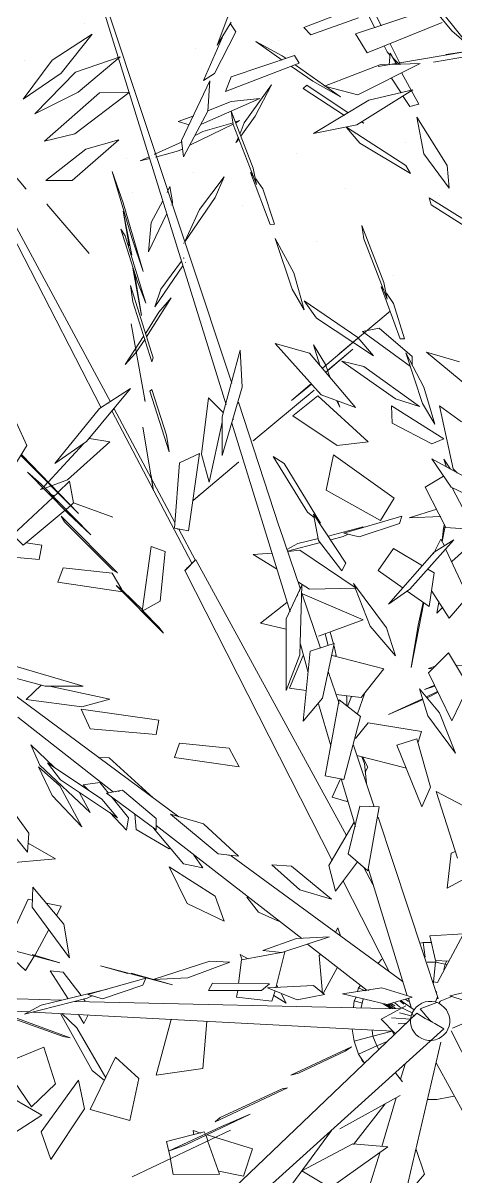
# Model space of a CAD drawing. Header units: metres. Extents: x 42 to 199, y -121 to 268.
# Drawn here: x 131.635 to 131.914, y -59.126 to -58.381 of the extents above; entities that cross this region are included whole.
import ezdxf

# ---------------------------------------------------------------- set-up
doc = ezdxf.new("R2010")
doc.units = ezdxf.units.M
doc.header["$LTSCALE"] = 0.3
doc.layers.get('0').update_dxf_attribs({"color": 8})
doc.layers.add('A-LANDSCAPE', color=8, linetype='Continuous', lineweight=5)
doc.layers.add('DA HOUSE ARCH LAYOUT', color=8, linetype='Continuous', lineweight=9)

# ---------------------------------------------------------------- blocks, each defined once
blk = doc.blocks.new('02PTRX29')
at = {"color": 8, "linetype": 'Continuous', "transparency": 33554572}
for p, q in [((0.11063, 0.34448), (0.05826, 0.18698)), ((0.05996, 0.18065), (0.11082, 0.34435)), ((0.00569, 0.30488), (-0.00626, 0.29033)), ((0.06262, 0.28616), (0.05541, 0.30539)), ((-0.0112, 0.28616), (0.00114, 0.30159)), ((0.02106, 0.30058), (0.01632, 0.29122)), ((0.01898, 0.2983), (0.03719, 0.29134)), ((0.00209, 0.29603), (0.02201, 0.28945)), ((0.01442, 0.29185), (0.01708, 0.29716)), ((0.0186, 0.28388), (-0.00342, 0.29274)), ((0.03511, 0.28919), (0.02106, 0.29413)), ((0.03719, 0.29134), (0.03511, 0.28919)), ((0.05712, 0.29008), (0.05864, 0.29236)), ((0.05845, 0.29286), (0.06262, 0.28616)), ((0.09393, 0.18154), (0.15371, 0.29223)), ((-0.00626, 0.29033), (-0.0112, 0.28616)), ((0.0186, 0.28388), (0.02201, 0.28945)), ((0.06338, 0.27781), (0.05712, 0.29008)), ((0.0611, 0.28831), (0.06661, 0.27578)), ((0.11101, 0.28173), (0.09924, 0.28932)), ((0.09924, 0.28932), (0.10835, 0.27794)), ((0.00873, 0.28047), (0.01177, 0.28654)), ((0.01271, 0.28413), (0.01347, 0.28578)), ((0.04346, 0.283), (0.05124, 0.28717)), ((0.05124, 0.28717), (0.04346, 0.28173)), ((-0.0112, 0.28287), (-0.00095, 0.2811)), ((-0.01006, 0.28413), (0.01537, 0.27983)), ((-0.00455, 0.28337), (-0.00987, 0.28413)), ((0.01082, 0.28224), (0.00911, 0.28047)), ((0.01177, 0.28375), (0.00987, 0.28047)), ((0.01271, 0.28413), (0.01177, 0.28312)), ((0.01177, 0.28375), (0.01214, 0.28034)), ((0.03985, 0.28312), (0.03852, 0.28084)), ((0.03852, 0.28084), (0.06015, 0.2725)), ((0.03985, 0.28312), (0.05845, 0.2768)), ((0.04346, 0.283), (0.04232, 0.28224)), ((0.09108, 0.28274), (0.10342, 0.27237)), ((0.10418, 0.27819), (0.09108, 0.28274)), ((0.09108, 0.28262), (0.09127, 0.28249)), ((0.11955, 0.27034), (0.11101, 0.28173)), ((0.0148, 0.28034), (0.00304, 0.28072)), ((0.02125, 0.27161), (0.00304, 0.28072)), ((0.00835, 0.27794), (0.00342, 0.26883)), ((0.0148, 0.28034), (0.03112, 0.27414)), ((0.03966, 0.28034), (0.02638, 0.27098)), ((0.0408, 0.27983), (0.03454, 0.27553)), ((0.06661, 0.27578), (0.06338, 0.27781)), ((0.11613, 0.26604), (0.10418, 0.27819)), ((0.10835, 0.27794), (0.11955, 0.27034)), ((0.00854, 0.27212), (0.01139, 0.27642)), ((0.03112, 0.27414), (0.02125, 0.27161)), ((0.0241, 0.2663), (0.03624, 0.27439)), ((0.02638, 0.27098), (0.03454, 0.27553)), ((0.03624, 0.27439), (0.03738, 0.27338)), ((0.04668, 0.27452), (0.05142, 0.26528)), ((0.05465, 0.26339), (0.04668, 0.27452)), ((0.05845, 0.2768), (0.06015, 0.2725)), ((0.06471, 0.27566), (0.07306, 0.2582)), ((0.06528, 0.2668), (0.06471, 0.27566)), ((0.00512, 0.273), (0.02163, 0.26275)), ((0.01803, 0.26997), (0.00512, 0.273)), ((0.00607, 0.26819), (0.00797, 0.2711)), ((0.03738, 0.27338), (0.02524, 0.26554)), ((0.08843, 0.27237), (0.09716, 0.27212)), ((0.10437, 0.2601), (0.08843, 0.27224)), ((0.09716, 0.27212), (0.11329, 0.25795)), ((0.10342, 0.27237), (0.11613, 0.26604)), ((0.00342, 0.26883), (0.00607, 0.26819)), ((0.03435, 0.26022), (0.01803, 0.26997)), ((0.0501, 0.27047), (0.05845, 0.26959)), ((0.0501, 0.27047), (0.06718, 0.26301)), ((0.05845, 0.26959), (0.06509, 0.26693)), ((-0.00493, 0.25086), (0.00398, 0.26503)), ((0.0019, 0.25428), (0.00398, 0.26503)), ((0.05142, 0.26528), (0.0556, 0.25947)), ((0.05845, 0.2668), (0.05199, 0.2501)), ((0.05712, 0.26339), (0.05598, 0.26402)), ((0.05712, 0.26364), (0.05598, 0.26402)), ((0.05788, 0.26288), (0.05845, 0.2668)), ((0.07249, 0.25339), (0.06528, 0.2668)), ((0.06945, 0.26541), (0.07401, 0.26377)), ((0.02467, 0.26212), (0.00721, 0.25086)), ((0.01955, 0.26326), (0.02011, 0.26364)), ((0.0203, 0.26351), (0.01955, 0.26326)), ((0.02068, 0.25744), (0.02467, 0.262)), ((0.02163, 0.26275), (0.03435, 0.26022)), ((0.05105, 0.2453), (0.05788, 0.26288)), ((0.05579, 0.26022), (0.05465, 0.26339)), ((0.0668, 0.26086), (0.05788, 0.26339)), ((0.05788, 0.26301), (0.07059, 0.25681)), ((0.06888, 0.25972), (0.0668, 0.26086)), ((0.07401, 0.26377), (0.07078, 0.26275)), ((0.13359, 0.26162), (0.1186, 0.2439)), ((0.00588, 0.24846), (0.02068, 0.25744)), ((0.05617, 0.25871), (0.05712, 0.25757)), ((0.05636, 0.25909), (0.05712, 0.25757)), ((0.07306, 0.2582), (0.07249, 0.25339)), ((0.07287, 0.25782), (0.08065, 0.25428)), ((0.09146, 0.25833), (0.10513, 0.24643)), ((0.10114, 0.25567), (0.09146, 0.25833)), ((0.13777, 0.25947), (0.09659, 0.17977)), ((0.10437, 0.2601), (0.11329, 0.25795)), ((-0.0055, 0.24416), (0.0019, 0.25428)), ((0.07458, 0.25491), (0.07268, 0.25567)), ((0.08027, 0.25339), (0.07458, 0.25491)), ((0.08065, 0.25428), (0.08084, 0.25415)), ((0.08084, 0.25415), (0.08103, 0.25415)), ((0.11291, 0.24643), (0.10114, 0.25567)), ((-0.00493, 0.25086), (-0.0055, 0.24416)), ((0.00721, 0.25086), (0.00588, 0.24846)), ((0.08065, 0.25327), (0.08027, 0.25339)), ((0.08065, 0.25327), (0.08065, 0.25327)), ((0.08179, 0.25301), (0.08179, 0.25301)), ((0.08198, 0.25365), (0.08198, 0.25365)), ((0.0852, 0.25225), (0.08236, 0.25289)), ((0.08255, 0.25339), (0.0852, 0.25225)), ((0.05275, 0.24884), (0.04706, 0.23353)), ((0.05105, 0.2453), (0.05199, 0.2501)), ((0.05199, 0.24783), (0.05275, 0.24884)), ((0.06053, 0.24757), (0.06319, 0.2415)), ((0.06774, 0.23796), (0.06053, 0.24757)), ((0.09336, 0.24909), (0.08767, 0.22961)), ((0.09336, 0.24909), (0.09014, 0.23986)), ((0.04573, 0.23366), (0.04915, 0.24403)), ((0.05124, 0.24694), (0.04915, 0.24403)), ((0.07571, 0.24024), (0.07647, 0.24466)), ((0.07647, 0.24466), (0.07704, 0.2434)), ((0.10513, 0.24643), (0.11291, 0.24643)), ((0.1186, 0.2439), (0.11898, 0.24428)), ((0.00038, 0.24137), (-0.01082, 0.23442)), ((-0.00019, 0.23935), (0.00038, 0.24137)), ((0.06319, 0.2415), (0.07211, 0.22847)), ((0.07571, 0.23973), (0.07571, 0.24024)), ((0.07704, 0.2434), (0.07723, 0.24302)), ((0.07723, 0.24302), (0.07723, 0.24289)), ((0.07799, 0.2415), (0.07799, 0.2415)), ((0.07856, 0.24049), (0.08198, 0.23416)), ((-0.01537, 0.22974), (-0.00019, 0.23935)), ((0.07211, 0.2286), (0.06774, 0.23796)), ((0.07609, 0.23922), (0.07609, 0.23935)), ((0.07685, 0.23771), (0.07685, 0.23771)), ((0.09014, 0.23986), (0.08425, 0.21974)), ((0.09014, 0.23745), (0.08767, 0.22455)), ((0.08843, 0.22733), (0.09014, 0.23745)), ((0.11253, 0.23948), (0.10019, 0.22506)), ((0.11234, 0.23948), (0.11253, 0.23948)), ((0.04706, 0.23353), (0.04573, 0.23366)), ((0.08274, 0.22556), (0.07742, 0.23657)), ((0.08198, 0.23416), (0.08274, 0.22556)), ((0.01366, 0.21658), (0.02011, 0.23328)), ((0.01955, 0.22936), (0.02011, 0.23328)), ((0.08349, 0.21051), (0.08957, 0.23024)), ((0.08596, 0.21671), (0.0909, 0.23214)), ((0.08957, 0.23024), (0.0909, 0.23214)), ((0.01955, 0.22936), (0.01271, 0.21165)), ((0.04554, 0.22948), (0.04004, 0.21936)), ((0.04061, 0.21456), (0.04554, 0.22948)), ((0.07211, 0.22847), (0.07211, 0.2286)), ((0.0723, 0.22809), (0.07249, 0.22809)), ((0.08767, 0.22961), (0.08425, 0.21974)), ((0.10019, 0.22506), (0.10304, 0.22847)), ((0.07249, 0.22379), (0.0723, 0.22366)), ((0.0723, 0.22366), (0.07249, 0.22366)), ((0.07249, 0.22366), (0.07249, 0.22379)), ((0.07192, 0.2224), (0.07192, 0.22227)), ((0.07268, 0.22139), (0.08084, 0.20937)), ((0.07306, 0.22278), (0.07913, 0.21456)), ((0.08729, 0.22075), (0.08482, 0.20684)), ((0.01271, 0.21165), (0.01366, 0.21658)), ((0.04004, 0.21936), (0.037, 0.20848)), ((0.08349, 0.21051), (0.08596, 0.21671)), ((0.08482, 0.20684), (0.08691, 0.21987)), ((0.00892, 0.20001), (0.01442, 0.21531)), ((0.01082, 0.21038), (0.0129, 0.21342)), ((0.01442, 0.21531), (0.01366, 0.21443)), ((0.04061, 0.21456), (0.037, 0.20848)), ((0.08084, 0.20937), (0.07913, 0.21456)), ((0.08805, 0.21569), (0.08141, 0.19444)), ((0.08805, 0.21569), (0.08729, 0.21089)), ((0.00759, 0.20001), (0.01082, 0.21038)), ((0.037, 0.21114), (0.02125, 0.20039)), ((0.0334, 0.20608), (0.037, 0.21114)), ((0.0797, 0.20785), (0.07609, 0.21203)), ((0.0833, 0.20064), (0.07609, 0.21203)), ((0.08179, 0.1933), (0.08729, 0.21089)), ((0.02676, 0.19558), (0.01177, 0.2081)), ((0.08349, 0.20165), (0.0797, 0.20785)), ((0.00531, 0.19482), (0.01499, 0.20317)), ((0.01499, 0.20317), (0.01992, 0.20216)), ((0.0167, 0.19507), (0.0334, 0.20608)), ((0.08786, 0.20443), (0.08368, 0.18166)), ((0.01992, 0.20216), (0.00588, 0.19191)), ((0.00892, 0.20001), (0.00759, 0.20001)), ((0.0167, 0.19507), (0.02125, 0.20039)), ((0.03169, 0.1914), (0.01898, 0.20216)), ((0.08368, 0.19988), (0.08653, 0.19583)), ((0.08406, 0.20089), (0.08957, 0.19254)), ((0.03074, 0.19014), (0.02277, 0.19697)), ((0.02277, 0.19697), (0.03017, 0.19077)), ((0.03074, 0.19254), (0.03435, 0.19824)), ((0.03207, 0.18356), (0.04554, 0.19862)), ((0.03245, 0.19229), (0.03435, 0.19824)), ((0.04554, 0.19862), (0.03549, 0.19583)), ((0.05579, 0.19672), (0.05522, 0.18584)), ((0.0611, 0.17711), (0.05579, 0.19672)), ((-0.0129, 0.18445), (0.00114, 0.19609)), ((-0.00854, 0.1933), (0.00114, 0.19609)), ((0.00721, 0.19596), (0.0019, 0.18584)), ((0.00721, 0.19596), (0.00228, 0.18103)), ((0.00531, 0.19482), (0.00531, 0.19229)), ((0.026, 0.19343), (0.01025, 0.18242)), ((0.01955, 0.19191), (0.026, 0.19343)), ((0.03549, 0.19583), (0.02201, 0.17989)), ((0.08141, 0.19444), (0.08179, 0.1933)), ((0.08957, 0.19254), (0.08653, 0.19583)), ((0.00323, 0.18015), (0.01955, 0.19191)), ((0.02941, 0.18862), (0.03074, 0.19254)), ((0.0353, 0.1866), (0.03492, 0.18672)), ((0.03492, 0.18672), (0.0408, 0.18192)), ((0.0408, 0.18192), (0.0353, 0.1866)), ((0.0019, 0.18584), (-0.00133, 0.17496)), ((0.03302, 0.18331), (0.01822, 0.16977)), ((0.02201, 0.17989), (0.03207, 0.18356)), ((0.04042, 0.17749), (0.03302, 0.18331)), ((0.05199, 0.17015), (0.03416, 0.18495)), ((0.05522, 0.18584), (0.0611, 0.16585)), ((0.08236, 0.1847), (0.07666, 0.16686)), ((0.07742, 0.1718), (0.08179, 0.18521)), ((0.08236, 0.1847), (0.08179, 0.18521)), ((0.09716, 0.17964), (0.08805, 0.18546)), ((0.08805, 0.18546), (0.10095, 0.1699)), ((-0.00911, 0.17572), (-0.00266, 0.1804)), ((-0.00266, 0.1804), (-0.00664, 0.16193)), ((-0.00398, 0.17066), (0.01139, 0.1804)), ((0.00228, 0.18103), (-0.00133, 0.17496)), ((0.01025, 0.18242), (0.00323, 0.18015)), ((0.01139, 0.1804), (0.0112, 0.17534)), ((0.02752, 0.18192), (0.02657, 0.18002)), ((0.02657, 0.18002), (0.02714, 0.18166)), ((0.05636, 0.18141), (0.0444, 0.14485)), ((0.05655, 0.18103), (0.05636, 0.18141)), ((0.06072, 0.17837), (0.06509, 0.18268)), ((0.06509, 0.18268), (0.06718, 0.16623)), ((0.09279, 0.17951), (0.07496, 0.14612)), ((0.08387, 0.1823), (0.08368, 0.18166)), ((0.09298, 0.17926), (0.09279, 0.17951)), ((0.09431, 0.18128), (0.09469, 0.18116)), ((0.11025, 0.16345), (0.09716, 0.17964)), ((0.12448, 0.18204), (0.11841, 0.16876)), ((0.02733, 0.16876), (0.04042, 0.17749)), ((0.05788, 0.1766), (0.05788, 0.17622)), ((0.0611, 0.16585), (0.0611, 0.17711)), ((0.07002, 0.13422), (0.09336, 0.17875)), ((0.09336, 0.17875), (0.09317, 0.17913)), ((-0.00038, 0.16927), (0.0112, 0.17534)), ((0.04118, 0.11993), (0.05826, 0.17534)), ((0.0649, 0.15801), (0.0611, 0.17559)), ((0.08444, 0.17407), (0.08122, 0.15548)), ((0.08444, 0.17395), (0.08444, 0.17407)), ((-0.00038, 0.16927), (-0.00398, 0.17066)), ((0.02733, 0.16876), (0.01822, 0.16977)), ((0.05199, 0.17015), (0.05142, 0.17053)), ((0.07666, 0.16686), (0.07742, 0.1718)), ((0.1, 0.17078), (0.09412, 0.16977)), ((0.09412, 0.16977), (0.10646, 0.15864)), ((0.10095, 0.1699), (0.11025, 0.16345)), ((0.01063, 0.15333), (0.02846, 0.16598)), ((0.03055, 0.1556), (0.02846, 0.16598)), ((0.06718, 0.16623), (0.0649, 0.15801)), ((0.06774, 0.16636), (0.07097, 0.14371)), ((0.07363, 0.1637), (0.06774, 0.16636)), ((0.11215, 0.15801), (0.1019, 0.16914)), ((0.10323, 0.14877), (0.11993, 0.16598)), ((0.12164, 0.16345), (0.11841, 0.16876)), ((-0.0167, 0.15586), (-0.00038, 0.16484)), ((-0.00038, 0.16484), (-0.00607, 0.15649)), ((-0.00588, 0.1618), (-0.00398, 0.16471)), ((-0.00398, 0.16471), (-0.00474, 0.16243)), ((0.04289, 0.16345), (0.03226, 0.14599)), ((0.03605, 0.14915), (0.04611, 0.16547)), ((0.04611, 0.16547), (0.04289, 0.16345)), ((0.05636, 0.1637), (0.05636, 0.16395)), ((0.06964, 0.15257), (0.05636, 0.16383)), ((0.05636, 0.16383), (0.05636, 0.1637)), ((0.07514, 0.14447), (0.07363, 0.1637)), ((0.12012, 0.16572), (0.10323, 0.14877)), ((-0.00664, 0.16193), (-0.00797, 0.16066)), ((-0.0038, 0.15978), (0.00152, 0.15649)), ((0.08198, 0.1599), (0.08122, 0.15548)), ((0.10627, 0.14877), (0.11822, 0.16092)), ((0.11822, 0.16092), (0.11424, 0.15737)), ((-0.00607, 0.15649), (-0.01898, 0.15042)), ((-0.00645, 0.15611), (-0.01158, 0.14649)), ((-0.00645, 0.15624), (-0.00645, 0.15611)), ((0.00152, 0.15649), (-0.00455, 0.14472)), ((0.11424, 0.15737), (0.09962, 0.14257)), ((0.10475, 0.15193), (0.10589, 0.15826)), ((0.10589, 0.15826), (0.1093, 0.15497)), ((0.10646, 0.15864), (0.1131, 0.15624)), ((0.11348, 0.15662), (0.11234, 0.15788)), ((0.11348, 0.15611), (0.11443, 0.15586)), ((0.11443, 0.15586), (0.11367, 0.15636)), ((0.01461, 0.14675), (0.01063, 0.15333)), ((0.03055, 0.1556), (0.01461, 0.14675)), ((0.06964, 0.15257), (0.06736, 0.15459)), ((0.1093, 0.15497), (0.1093, 0.15484)), ((0.1093, 0.15484), (0.11063, 0.15371)), ((0.11025, 0.15396), (0.11101, 0.15421)), ((0.11082, 0.15421), (0.11025, 0.15396)), ((0.11101, 0.15421), (0.11082, 0.15421)), ((0.11082, 0.15345), (0.12258, 0.14257)), ((-0.0019, 0.15004), (0.00626, 0.14751)), ((0.03397, 0.14751), (0.03605, 0.14915)), ((0.10475, 0.15193), (0.09317, 0.14776)), ((0.10551, 0.15118), (0.10475, 0.15193)), ((0.10683, 0.15004), (0.10551, 0.15118)), ((0.11955, 0.13954), (0.10721, 0.14978)), ((-0.00417, 0.14561), (-0.0038, 0.14447)), ((0.00626, 0.14751), (-0.00304, 0.14789)), ((0.00835, 0.14801), (0.00911, 0.14586)), ((0.00835, 0.14801), (0.02543, 0.14308)), ((0.02087, 0.14194), (0.00911, 0.14586)), ((0.02486, 0.13422), (0.03435, 0.14865)), ((0.03226, 0.14599), (0.03283, 0.14649)), ((0.03435, 0.14865), (0.03283, 0.14093)), ((0.07382, 0.05984), (0.19128, 0.14675)), ((0.10835, 0.14801), (0.09184, 0.13144)), ((0.09317, 0.1322), (0.1074, 0.14637)), ((0.09962, 0.14257), (0.10627, 0.14877)), ((0.1074, 0.14637), (0.10835, 0.14801)), ((-0.00455, 0.14472), (-0.01158, 0.14422)), ((-0.00436, 0.1451), (-0.00342, 0.14055)), ((-0.00342, 0.1408), (-0.0038, 0.14447)), ((0.01974, 0.14485), (0.02998, 0.14219)), ((0.0203, 0.14447), (0.01974, 0.14485)), ((0.02543, 0.14308), (0.02087, 0.14194)), ((0.02562, 0.14207), (0.0241, 0.1427)), ((0.0444, 0.14498), (0.03814, 0.12663)), ((0.06907, 0.13524), (0.07382, 0.14422)), ((0.07097, 0.14371), (0.07514, 0.14447)), ((0.0742, 0.14422), (0.07401, 0.14422)), ((0.11955, 0.13954), (0.12258, 0.14257)), ((-0.00626, 0.13473), (-0.01101, 0.1389)), ((-0.00114, 0.13751), (-0.00683, 0.14105)), ((-0.00683, 0.14105), (0.00607, 0.12663)), ((-0.00304, 0.14131), (-0.00417, 0.13928)), ((-0.00304, 0.14131), (-0.00095, 0.13701)), ((0.02922, 0.14105), (0.02562, 0.14207)), ((0.03283, 0.14093), (0.026, 0.13195)), ((0.03226, 0.1403), (0.04194, 0.13777)), ((0.0389, 0.14004), (0.03283, 0.14143)), ((0.04213, 0.13827), (0.0389, 0.14004)), ((0.0778, 0.13764), (0.08198, 0.13916)), ((0.08198, 0.13916), (0.08463, 0.12018)), ((0.11405, 0.13954), (0.1186, 0.14017)), ((0.11405, 0.13954), (0.1148, 0.13536)), ((-0.00455, 0.13827), (-0.01101, 0.12448)), ((0.01233, 0.12221), (-0.00114, 0.13751)), ((0.01082, 0.13852), (0.00228, 0.13346)), ((0.01537, 0.13207), (0.01082, 0.13852)), ((0.03833, 0.13802), (0.02182, 0.12689)), ((0.04175, 0.13764), (0.03833, 0.13802)), ((0.04516, 0.13258), (0.05199, 0.13675)), ((0.05199, 0.13675), (0.04649, 0.13713)), ((0.07932, 0.12309), (0.0778, 0.13764)), ((0.1148, 0.13536), (0.13397, 0.13701)), ((-0.00114, 0.13144), (0.00076, 0.13245)), ((0.00797, 0.12689), (0.01537, 0.13207)), ((0.02467, 0.0544), (0.06888, 0.13524)), ((0.026, 0.13195), (0.02486, 0.13422)), ((0.02884, 0.04706), (0.07211, 0.13207)), ((0.06888, 0.13524), (0.06907, 0.13524)), ((0.06907, 0.13511), (0.06907, 0.13524)), ((0.06907, 0.13524), (0.06907, 0.13511)), ((0.06907, 0.13511), (0.07173, 0.13233)), ((0.06983, 0.13448), (0.06926, 0.13486)), ((0.06926, 0.13486), (0.06945, 0.13473)), ((0.07002, 0.13422), (0.06983, 0.13448)), ((0.07021, 0.13397), (0.07002, 0.13422)), ((0.07059, 0.13359), (0.07021, 0.13397)), ((0.07078, 0.13334), (0.07059, 0.13359)), ((0.07211, 0.13207), (0.07078, 0.13334)), ((0.07135, 0.13283), (0.07154, 0.13258)), ((0.07211, 0.13195), (0.07211, 0.13207)), ((0.09184, 0.13144), (0.09317, 0.1322)), ((0.10778, 0.13283), (0.09336, 0.13131)), ((0.10778, 0.13283), (0.1093, 0.12866)), ((0.00038, 0.12157), (-0.00114, 0.13144)), ((0.03549, 0.12663), (0.03871, 0.12866)), ((0.1093, 0.12866), (0.09033, 0.12587)), ((0.09052, 0.12651), (0.09336, 0.13131)), ((-0.0055, 0.11816), (-0.00038, 0.126)), ((0.00038, 0.12157), (0.00683, 0.126)), ((0.00607, 0.12663), (0.01233, 0.12221)), ((0.0129, 0.11525), (0.02258, 0.12828)), ((0.02201, 0.12676), (0.01765, 0.11575)), ((0.03757, 0.12524), (0.01974, 0.11765)), ((0.02182, 0.12689), (0.03549, 0.12663)), ((0.02258, 0.12828), (0.02201, 0.12701)), ((0.02201, 0.12701), (0.02201, 0.12676)), ((0.03226, 0.1093), (0.03776, 0.12549)), ((0.03833, 0.1074), (0.03776, 0.12777)), ((0.03776, 0.12777), (0.04232, 0.1179)), ((0.03833, 0.12625), (0.03852, 0.126)), ((0.07837, 0.11373), (0.09222, 0.12765)), ((0.09033, 0.12625), (0.08444, 0.12043)), ((0.09222, 0.12765), (0.09033, 0.12625)), ((-0.01101, 0.12448), (-0.0055, 0.11816)), ((-0.00247, 0.12284), (-0.0019, 0.11955)), ((0.00569, 0.10361), (0.0019, 0.12271)), ((0.00209, 0.12271), (0.00361, 0.11601)), ((0.03909, 0.12461), (0.0389, 0.12499)), ((0.04991, 0.11664), (0.04213, 0.12271)), ((0.08463, 0.12018), (0.07932, 0.12309)), ((-0.00361, 0.12132), (-0.0019, 0.11955)), ((0.08425, 0.12018), (0.0797, 0.1155)), ((0.08444, 0.12043), (0.08425, 0.12018)), ((0.00361, 0.11601), (0.00569, 0.10361)), ((0.01765, 0.11575), (0.01025, 0.10702)), ((0.01025, 0.10702), (0.0129, 0.11525)), ((0.01974, 0.11765), (0.03283, 0.11284)), ((0.04232, 0.1179), (0.04232, 0.0969)), ((0.04232, 0.11487), (0.04991, 0.11664)), ((0.0797, 0.1155), (0.07837, 0.11373)), ((0.02846, 0.11057), (0.02941, 0.11398)), ((0.03093, 0.11348), (0.02998, 0.11006)), ((0.02827, 0.10993), (0.0277, 0.10715)), ((0.03169, 0.09463), (0.02827, 0.11069)), ((0.02827, 0.11069), (0.0353, 0.10842)), ((0.03738, 0.08792), (0.0353, 0.10842)), ((0.03814, 0.11044), (0.03586, 0.10222)), ((-0.0112, 0.09817), (-0.00531, 0.10791)), ((-0.00531, 0.10791), (0.00057, 0.10209)), ((0.01366, 0.10323), (0.02884, 0.10715)), ((0.0277, 0.10715), (0.02808, 0.1069)), ((0.03738, 0.10715), (0.04137, 0.09754)), ((0.04232, 0.0969), (0.03833, 0.1074)), ((-0.01575, 0.10424), (-0.0074, 0.10437)), ((0.00057, 0.10209), (-0.00626, 0.08805)), ((-0.00171, 0.10411), (0.00057, 0.10336)), ((0.00057, 0.10336), (-0.00076, 0.10323)), ((0.0203, 0.09488), (0.01366, 0.10323)), ((0.02676, 0.09311), (0.02998, 0.10247)), ((0.12183, 0.10399), (0.1019, 0.09817)), ((0.1131, 0.09817), (0.13264, 0.10348)), ((-0.00626, 0.08805), (-0.0112, 0.09817)), ((-0.00133, 0.09842), (0.00171, 0.09716)), ((0.00171, 0.09716), (-0.00133, 0.09817)), ((0.11177, 0.09817), (0.09412, 0.09437)), ((0.1019, 0.09817), (0.1131, 0.09817)), ((0.1186, 0.09425), (0.11424, 0.09842)), ((-0.00266, 0.09033), (0.00323, 0.09741)), ((0.00095, 0.09475), (-0.00228, 0.0964)), ((-0.00209, 0.09665), (0.00114, 0.09501)), ((0.00076, 0.08944), (0.00323, 0.09741)), ((0.00114, 0.09501), (0.00095, 0.09475)), ((0.02144, 0.09007), (0.01936, 0.09589)), ((0.0277, 0.09577), (0.0203, 0.09488)), ((0.02315, 0.09513), (0.02429, 0.09222)), ((0.02448, 0.09463), (0.02467, 0.09539)), ((0.04137, 0.09754), (0.03643, 0.0969)), ((0.01233, 0.08982), (0.00209, 0.09425)), ((0.00228, 0.0945), (0.01233, 0.08982)), ((0.02049, 0.08931), (0.02676, 0.09412)), ((0.02448, 0.09463), (0.02448, 0.09248)), ((0.03093, 0.07186), (0.02676, 0.09412)), ((0.02922, 0.08071), (0.03283, 0.09298)), ((0.03169, 0.09463), (0.03738, 0.08792)), ((0.10247, 0.09146), (0.0797, 0.08818)), ((0.09412, 0.09437), (0.10228, 0.0921)), ((0.09981, 0.08565), (0.10247, 0.09146)), ((0.10228, 0.0921), (0.1186, 0.09425)), ((-0.0074, 0.07856), (-0.00266, 0.09033)), ((0.00076, 0.08944), (-0.0074, 0.07856)), ((0.02543, 0.07084), (0.02049, 0.08931)), ((0.0797, 0.08818), (0.08046, 0.084)), ((0.12107, 0.08906), (0.09298, 0.06705)), ((0.00266, 0.08489), (0.01822, 0.08742)), ((0.00361, 0.08172), (0.00266, 0.08489)), ((0.01822, 0.08742), (0.02201, 0.08286)), ((0.09981, 0.08565), (0.08046, 0.084)), ((0, 0.06857), (0.00398, 0.08274)), ((0.00398, 0.08274), (0.00987, 0.08084)), ((0.07363, 0.08147), (0.05902, 0.07995)), ((0.07514, 0.0773), (0.07363, 0.08147)), ((0.00987, 0.08084), (0.00247, 0.06275)), ((0.01651, 0.06275), (0.02258, 0.08084)), ((0.02922, 0.08058), (0.02922, 0.08071)), ((0.05902, 0.07995), (0.05617, 0.07451)), ((0.11727, 0.08096), (0.11044, 0.07439)), ((0.11462, 0.07502), (0.11727, 0.08096)), ((0.00702, 0.07413), (0.02163, 0.0778)), ((0.01992, 0.07742), (0.01841, 0.07439)), ((0.01879, 0.06971), (0.01936, 0.07552)), ((0.01936, 0.07552), (0.02011, 0.07742)), ((0.05617, 0.07451), (0.07514, 0.0773)), ((0.08141, 0.0654), (0.09431, 0.07717)), ((0.09431, 0.07717), (0.09754, 0.0773)), ((0.11234, 0.07565), (0.0964, 0.06502)), ((0.11462, 0.07502), (0.09981, 0.0611)), ((0.10854, 0.07072), (0.11234, 0.07565)), ((0.11499, 0.07451), (0.10873, 0.06895)), ((0.11101, 0.06616), (0.11499, 0.07451)), ((0.01841, 0.07439), (0.01917, 0.07299)), ((0.03093, 0.07186), (0.02543, 0.07084)), ((0.00247, 0.06275), (0, 0.06857)), ((0.02619, 0.07097), (0.02201, 0.05705)), ((0.02581, 0.07084), (0.02619, 0.07097)), ((0.02638, 0.07097), (0.02884, 0.06566)), ((0.08046, 0.05933), (0.09033, 0.06768)), ((0.09033, 0.06768), (0.09507, 0.0668)), ((0.09184, 0.05958), (0.10854, 0.07072)), ((0.0945, 0.0668), (0.09697, 0.06996)), ((0.09697, 0.06996), (0.1019, 0.0692)), ((0.10038, 0.06768), (0.1019, 0.0692)), ((0.10873, 0.06895), (0.10228, 0.05693)), ((-0.00987, 0.063), (-0.00171, 0.0673)), ((-0.00171, 0.0673), (-0.00797, 0.04769)), ((0.02448, 0.06439), (0.02429, 0.06452)), ((0.02448, 0.06439), (0.02884, 0.06566)), ((0.09507, 0.0668), (0.08046, 0.05604)), ((0.08862, 0.05958), (0.09336, 0.06553)), ((0.09165, 0.0673), (0.09127, 0.06743)), ((0.0964, 0.06502), (0.09184, 0.05958)), ((0.09222, 0.0673), (0.09241, 0.06718)), ((0.10304, 0.06705), (0.09981, 0.0611)), ((0.11101, 0.06616), (0.10228, 0.05693)), ((0.12695, 0.06755), (0.11784, 0.05503)), ((0.02068, 0.063), (0.01499, 0.06275)), ((0.01499, 0.06275), (0.01841, 0.04402)), ((0.0241, 0.04896), (0.02068, 0.063)), ((0.09412, 0.0611), (0.08919, 0.05592)), ((-0.02846, 0.06085), (-0.00209, 0.01126)), ((-0.00228, 0.00658), (0.01537, 0.05971)), ((0.02239, 0.05832), (0.02979, 0.04554)), ((0.05636, 0.04833), (0.06661, 0.05781)), ((0.07628, 0.0606), (0.06224, 0.04896)), ((0.07628, 0.0606), (0.06661, 0.05781)), ((0.08046, 0.05604), (0.08046, 0.05933)), ((0.08046, 0.05857), (0.08046, 0.05807)), ((0.08634, 0.05617), (0.08672, 0.0606)), ((0.08919, 0.05592), (0.08862, 0.05958)), ((0.11822, 0.04946), (0.12524, 0.05819)), ((-0.14042, 0.0568), (-0.00645, -0.00215)), ((0.03776, 0.02416), (0.08046, 0.05731)), ((0.08122, 0.05655), (0.07249, 0.04605)), ((0.08634, 0.05617), (0.07666, 0.05048)), ((0.11784, 0.05503), (0.11822, 0.04946)), ((0.11006, 0.04757), (0.11803, 0.05212)), ((-0.0074, 0.04972), (-0.00607, 0.04921)), ((-0.00493, 0.03896), (-0.00607, 0.04921)), ((0.00797, 0.01151), (0.05845, 0.04845)), ((0.01841, 0.04402), (0.0241, 0.04896)), ((0.06224, 0.04896), (0.05636, 0.04833)), ((0.05921, 0.04858), (0.05883, 0.04858)), ((0.0668, 0.04491), (0.06945, 0.04858)), ((0.07628, 0.05073), (0.07666, 0.05048)), ((0.12543, 0.04617), (0.11006, 0.04757)), ((-0.00493, 0.03896), (-0.02011, 0.04719)), ((0.01822, 0.04478), (0.00683, 0.00734)), ((0.01955, 0.04504), (0.01689, 0.03998)), ((0.02144, 0.04668), (0.02789, 0.03808)), ((0.02789, 0.03808), (0.02979, 0.04554)), ((0.0408, 0.04542), (0.02903, 0.03567)), ((0.04649, 0.0458), (0.03833, 0.03846)), ((0.0408, 0.04542), (0.04649, 0.0458)), ((0.06319, 0.03656), (0.07666, 0.04516)), ((0.07249, 0.04605), (0.0668, 0.04491)), ((0.07135, 0.03441), (0.07666, 0.04516)), ((0.02562, 0.04099), (0.01214, 0.01455)), ((0.02543, 0.04124), (0.02562, 0.04099)), ((0.03833, 0.03846), (0.02903, 0.03567)), ((0.10759, 0.02834), (0.1167, 0.03922)), ((0.1167, 0.03922), (0.11689, 0.0334)), ((0.05389, 0.03631), (0.05048, 0.03188)), ((0.06053, 0.02922), (0.06319, 0.03656)), ((0.06053, 0.02922), (0.07135, 0.03441)), ((0.10835, 0.03365), (0.11272, 0.03454)), ((0.1167, 0.03542), (0.11803, 0.03567)), ((0.11803, 0.03567), (0.12467, 0.02138)), ((0.05048, 0.03188), (0.04459, 0.02922)), ((0.11689, 0.0334), (0.10589, 0.01847)), ((0.10968, 0.03099), (0.10835, 0.03365)), ((0.02714, 0.02733), (0.02638, 0.02492)), ((0.02714, 0.02733), (0.02789, 0.02606)), ((0.10589, 0.01847), (0.10759, 0.02834)), ((0.00019, 0.02492), (-0.00968, 0.02555)), ((-0.00152, 0.01771), (0.00019, 0.02492)), ((0.0296, 0.02467), (0.03928, 0.02416)), ((0.04364, 0.02011), (0.0296, 0.02467)), ((0.03928, 0.02416), (0.04915, 0.02062)), ((0.11613, 0.01923), (0.11196, 0.02682)), ((-0.00038, 0.02302), (0, 0.02315)), ((0.00209, 0.02302), (-0.00038, 0.02302)), ((0, 0.02315), (0.00076, 0.02302)), ((0.00152, 0.01872), (0.00209, 0.02302)), ((0.00209, 0.02302), (0.00304, 0.02277)), ((0.0186, 0.00898), (0.03605, 0.02252)), ((0.04915, 0.02062), (0.04364, 0.02011)), ((0.13245, 0.02328), (0.10873, 0.01708)), ((0.12505, 0.02062), (0.11879, 0.0148)), ((-0.00531, 0.01758), (-0.00152, 0.01771)), ((-0.00436, 0.0167), (-0.00474, 0.01758)), ((-0.00152, 0.0172), (-0.00436, 0.0167)), ((-0.00171, 0.01758), (-0.00152, 0.0172)), ((-0.00095, 0.01151), (-0.00152, 0.0172)), ((-0.00152, 0.0172), (0.00095, 0.0172)), ((0.01537, 0.01695), (0.01423, 0.01809)), ((0.03264, 0.01923), (0.03169, 0.0081)), ((0.03226, 0.01948), (0.03264, 0.01923)), ((0.04535, 0.00974), (0.0427, 0.02024)), ((0.0427, 0.02024), (0.05541, 0.01796)), ((0.05351, 0.01822), (0.05579, 0.01948)), ((0.05522, 0.01796), (0.05579, 0.01948)), ((0.05541, 0.01796), (0.05636, 0.01101)), ((0.06471, 0.01758), (0.05883, 0.0172)), ((0.05883, 0.0172), (0.07116, 0.01265)), ((0.08141, 0.01214), (0.06471, 0.01758)), ((0.10873, 0.01708), (0.11689, 0.01948)), ((0.11632, 0.01898), (0.11613, 0.01923)), ((0.11879, 0.0148), (0.11632, 0.01898)), ((-0.00474, 0.01657), (-0.00436, 0.0167)), ((-0.00436, 0.0167), (-0.00398, 0.01505)), ((0.02733, 0.01556), (0.0315, 0.0081)), ((0.07571, 0.01063), (0.09678, 0.01619)), ((0.08786, 0.01404), (0.07571, 0.01063)), ((0.09678, 0.01619), (0.08881, 0.01392)), ((0.10247, 0.00746), (0.10778, 0.0143)), ((0.11158, 0.01467), (0.10627, 0.00645)), ((0.11158, 0.01467), (0.10778, 0.0143)), ((-0.00095, 0.01151), (-0.00209, 0.01126)), ((-0.00095, 0.01151), (-0.00095, 0.01113)), ((-0.00095, 0.01113), (-0.00095, 0.01151)), ((0.02106, 0.00974), (0.02049, 0.01037)), ((0.03112, 0.00772), (0.03435, 0.01037)), ((0.03435, 0.01037), (0.04782, 0.00974)), ((0.04478, 0.00987), (0.04516, 0.01063)), ((0.04725, 0.01088), (0.06395, 0.01113)), ((0.04725, 0.01088), (0.04953, 0.00898)), ((0.06509, 0.00898), (0.06395, 0.01113)), ((0.07116, 0.01265), (0.08141, 0.01214)), ((0.08444, 0.0105), (0.08349, 0.01252)), ((0.10057, 0.00772), (0.08349, 0.01252)), ((0.09621, 0.00645), (0.08444, 0.0105)), ((-0.01442, 0.00455), (-0.00569, 0.00734)), ((-0.00569, 0.00734), (-0.01195, 0.00886)), ((-0.00626, 0.00721), (-0.00285, 0.00582)), ((-0.00209, 0.00708), (-0.00152, 0.00557)), ((-0.0019, 0.00835), (-0.00171, 0.00873)), ((0.00531, 0.00696), (0.01423, 0.00974)), ((0.00531, 0.00696), (0.01271, 0.00481)), ((0.02581, 0.00797), (0.01271, 0.00481)), ((0.01423, 0.00974), (0.02581, 0.00797)), ((0.01822, 0.00898), (0.01784, 0.00911)), ((0.01898, 0.00911), (0.01917, 0.00898)), ((0.01917, 0.00886), (0.02106, 0.00974)), ((0.02106, 0.00974), (0.02144, 0.0086)), ((0.02239, 0.00595), (0.02182, 0.00696)), ((0.03112, 0.00772), (0.03909, 0.0062)), ((0.04782, 0.00974), (0.03909, 0.0062)), ((0.04232, 0.00519), (0.04383, 0.0081)), ((0.04592, 0.00746), (0.04232, 0.00519)), ((0.04649, 0.00582), (0.04554, 0.00886)), ((0.05693, 0.00696), (0.04649, 0.00582)), ((0.04953, 0.00898), (0.06509, 0.00898)), ((0.05655, 0.00898), (0.05693, 0.00696)), ((0.09488, 0.00936), (0.09507, 0.00923)), ((0.09488, 0.00936), (0.11424, 0.00468)), ((0.09621, 0.00645), (0.10057, 0.00772)), ((0.10076, 0.0067), (0.09924, 0.00734)), ((-0.00398, 0.00405), (-0.00474, 0.00329)), ((-0.00323, 0.00468), (-0.00398, 0.00405)), ((-0.00247, 0.00519), (-0.00323, 0.00468)), ((-0.00285, 0.00582), (-0.00285, 0.00569)), ((-0.00285, 0.00569), (-0.00247, 0.00519)), ((-0.00152, 0.00557), (-0.00247, 0.00519)), ((-0.0019, 0.00658), (-0.00228, 0.00658)), ((0.00304, 0.00354), (-0.0019, 0.00544)), ((-0.00171, 0.00544), (-0.00171, 0.00544)), ((-0.00152, 0.00557), (-0.00038, 0.00569)), ((-0.00038, 0.00569), (0.00057, 0.00569)), ((0.00057, 0.00569), (0.00152, 0.00557)), ((0.00152, 0.00557), (0.00247, 0.00519)), ((0.00247, 0.00519), (0.00342, 0.00468)), ((0.00266, 0.00304), (0.00304, 0.00354)), ((0.00342, 0.00468), (0.00417, 0.00405)), ((0.00417, 0.00405), (0.00474, 0.00329)), ((0.00474, 0.00329), (0.00854, 0.00595)), ((0.00911, 0.00417), (0.00531, 0.0024)), ((0.00645, 0.00658), (0.00569, 0.00405)), ((0.00569, 0.00405), (0.00645, 0.00645)), ((0.00645, 0.00645), (0.00626, 0.00658)), ((0.00721, 0.00633), (0.00645, 0.00569)), ((0.01442, 0.00051), (0.00721, 0.00443)), ((0.00892, 0.00582), (0.00778, 0.00493)), ((0.00873, 0.00354), (0.10437, 0.00569)), ((0.01044, 0.00531), (0.00911, 0.00417)), ((0.01195, 0.00493), (0.01025, 0.00367)), ((0.01044, 0.00443), (0.01139, 0.00506)), ((0.01101, 0.00367), (0.01233, 0.00481)), ((0.01158, 0.0038), (0.0129, 0.00481)), ((0.01177, 0.0038), (0.01158, 0.0038)), ((0.01385, 0.00506), (0.01177, 0.0038)), ((0.01974, 0.00645), (0.0203, 0.00392)), ((0.02239, 0.00595), (0.01992, 0.00519)), ((0.02239, 0.00595), (0.02258, 0.00405)), ((0.11917, 0.00202), (0.10076, 0.0067)), ((0.10133, 0.00595), (0.10171, 0.00633)), ((0.10816, 0.00607), (0.12126, 0.00645)), ((0.11424, 0.00468), (0.11917, 0.00202)), ((0.15086, 0.00417), (0.11784, 0.00266)), ((-0.0055, 0.00152), (-0.00569, 0.00051)), ((-0.00569, 0.00051), (-0.00569, -0.00051)), ((-0.00474, 0.00329), (-0.0055, 0.00152)), ((-0.00133, -0.00076), (0.00152, 0.00076)), ((0, 0), (0.00114, 0.00127)), ((0.00114, 0.00127), (0.0019, 0.00228)), ((0.00152, 0.00076), (0.00398, 0.00228)), ((0.0019, 0.00228), (0.00266, 0.00304)), ((0.00266, 0.00304), (0.00285, 0.00329)), ((0.00398, 0.00228), (0.08558, -0.07565)), ((0.00531, 0.0024), (0.00474, 0.00329)), ((0.00493, 0.00139), (0.00531, 0.00228)), ((0.00531, 0.0024), (0.00569, 0.00152)), ((0.00569, 0.00152), (0.00911, 0.0024)), ((0.00588, 0.00051), (0.00569, 0.00152)), ((0.01139, 0.00089), (0.00588, 0.00051)), ((0.00588, -0.00051), (0.00588, 0.00051)), ((0.01025, -0.0038), (0.01442, 0.00051)), ((0.1167, 0.00253), (0.01101, -0.00304)), ((0.08046, -0.01594), (0.07609, 0.00038)), ((0.10854, 0.00215), (0.09924, -0.01455)), ((0.10057, 0.00164), (0.10171, -0.00076)), ((0.10171, -0.00076), (0.10323, 0.0019)), ((0.10816, 0.00215), (0.1038, -0.00202)), ((0.1241, 0.00177), (0.1057, -0.00493)), ((0.10778, -0.00455), (0.12221, 0.00063)), ((0.11632, 0.00266), (0.1167, 0.00253)), ((-0.07173, -0.13195), (-0.00607, -0.00291)), ((-0.00569, -0.00051), (-0.0055, -0.00152)), ((-0.0055, -0.00152), (-0.00474, -0.00329)), ((-0.00398, -0.00405), (-0.00474, -0.00329)), ((-0.00398, -0.00228), (-0.00133, -0.00076)), ((0.08065, -0.07856), (-0.00398, -0.00228)), ((0, 0), (-0.00057, -0.00038)), ((0.00417, -0.00405), (0.00474, -0.00329)), ((0.00474, -0.00329), (0.00531, -0.0024)), ((0.00531, -0.0024), (0.00569, -0.00152)), ((0.00569, -0.00152), (0.00588, -0.00051)), ((0.00721, -0.00063), (0.00949, -0.00089)), ((0.01063, -0.00405), (0.0112, -0.00304)), ((0.01101, -0.00304), (0.0112, -0.00304)), ((0.0112, -0.00304), (0.0112, -0.00291)), ((0.0112, -0.00291), (0.0112, -0.00304)), ((0.0112, -0.00304), (0.01689, -0.00443)), ((0.01708, -0.00266), (0.01689, -0.00443)), ((0.02239, -0.00595), (0.02296, -0.0024)), ((0.06566, -0.00013), (0.0668, -0.01392)), ((0.09526, -0.0167), (0.1038, -0.00202)), ((-0.00323, -0.00468), (-0.00398, -0.00405)), ((-0.00323, -0.00468), (-0.00247, -0.00519)), ((-0.00304, -0.0062), (0.02979, -0.14725)), ((-0.00247, -0.00519), (-0.00152, -0.00557)), ((-0.00152, -0.00557), (-0.00038, -0.00569)), ((-0.00038, -0.00569), (0.00057, -0.00569)), ((0.00057, -0.00569), (0.00152, -0.00557)), ((0.00152, -0.00557), (0.00247, -0.00519)), ((0.00247, -0.00519), (0.00342, -0.00468)), ((0.00417, -0.00405), (0.00342, -0.00468)), ((0.01575, -0.00734), (0.01271, -0.00607)), ((0.01689, -0.00443), (0.01575, -0.00734)), ((0.01689, -0.00443), (0.02239, -0.00595)), ((0.02106, -0.00974), (0.02239, -0.00595)), ((0.1057, -0.00493), (0.10778, -0.00455)), ((0.01575, -0.00734), (0.01518, -0.00835)), ((0.01575, -0.00734), (0.02106, -0.00974)), ((0.02106, -0.00974), (0.01936, -0.0124)), ((0.04099, -0.01594), (0.02315, -0.00759)), ((0.02315, -0.00759), (0.02505, -0.00886)), ((0.02505, -0.00886), (0.03871, -0.01531)), ((0.11348, -0.00772), (0.11006, -0.01847)), ((0.12562, -0.01265), (0.11348, -0.00772)), ((-0.06869, -0.13511), (-0.00171, -0.01227)), ((0.00873, -0.01708), (0.0074, -0.01265)), ((0.01974, -0.01202), (0.02011, -0.01151)), ((0.02011, -0.01151), (0.0203, -0.01101)), ((0.08558, -0.01683), (0.09241, -0.01063)), ((0.09241, -0.01063), (0.09981, -0.02593)), ((0.11708, -0.02517), (0.12562, -0.01265)), ((0.00816, -0.01784), (0.01025, -0.01518)), ((0.03871, -0.01531), (0.04099, -0.01594)), ((0.0668, -0.01392), (0.08046, -0.01594)), ((0.08824, -0.02922), (0.08558, -0.01683)), ((0.09924, -0.01455), (0.09564, -0.01746)), ((0.00854, -0.0172), (0.00873, -0.01708)), ((0.04346, -0.01986), (0.04194, -0.01961)), ((0.06319, -0.0296), (0.04194, -0.01961)), ((0.04346, -0.01986), (0.06167, -0.02834)), ((0.10152, -0.02581), (0.10323, -0.01733)), ((0.10323, -0.01733), (0.11424, -0.03251)), ((0.11006, -0.01847), (0.11708, -0.02517)), ((0.12885, -0.0191), (0.11405, -0.02758)), ((-0.00588, -0.02227), (-0.00683, -0.02201)), ((-0.0019, -0.02302), (-0.00588, -0.02227)), ((-0.0019, -0.02302), (0.00076, -0.02302)), ((0.00892, -0.02189), (0.02657, -0.03163)), ((0.01423, -0.03681), (0.01006, -0.02252)), ((0.01328, -0.02429), (0.02258, -0.03618)), ((0.09981, -0.02593), (0.08824, -0.02922)), ((0.11139, -0.04061), (0.10152, -0.02581)), ((0.07173, -0.03631), (0.05294, -0.02733)), ((0.05294, -0.02733), (0.06129, -0.03099)), ((0.06167, -0.02834), (0.06319, -0.0296)), ((0.11405, -0.02758), (0.1224, -0.03302)), ((0.02903, -0.03213), (0.05712, -0.07034)), ((0.05218, -0.03745), (0.06547, -0.0334)), ((0.08748, -0.04567), (0.05864, -0.03201)), ((0.06129, -0.03099), (0.07685, -0.03821)), ((0.06585, -0.03365), (0.06528, -0.03517)), ((0.06642, -0.03251), (0.06604, -0.03327)), ((0.06604, -0.03327), (0.06604, -0.03327)), ((0.07742, -0.0353), (0.06642, -0.03251)), ((0.06736, -0.03289), (0.06964, -0.03213)), ((0.06964, -0.03213), (0.06945, -0.0334)), ((0.11424, -0.03251), (0.11139, -0.04061)), ((0.01252, -0.03694), (0.02277, -0.03605)), ((0.02941, -0.04896), (0.01252, -0.03694)), ((0.02277, -0.03605), (0.03776, -0.0439)), ((0.06528, -0.0353), (0.06186, -0.04491)), ((0.07173, -0.03631), (0.07685, -0.03821)), ((0.07628, -0.04036), (0.07742, -0.0353)), ((0.00171, -0.04491), (0.00417, -0.0377)), ((0.0148, -0.03871), (0.01784, -0.04845)), ((0.05484, -0.04554), (0.05218, -0.03745)), ((0.07628, -0.04061), (0.07628, -0.04036)), ((0.03776, -0.0439), (0.02941, -0.04896)), ((0.07552, -0.04504), (0.07628, -0.04061)), ((0.00171, -0.04491), (0.0074, -0.05161)), ((0.06205, -0.04402), (0.05484, -0.04554)), ((0.06186, -0.04491), (0.07552, -0.04504))]:
    blk.add_line(p, q, dxfattribs=at)
blk = doc.blocks.new('MUSTER_0')
at = {"color": 8, "linetype": 'Continuous', "transparency": 33554585}
for p, q in [((7.3043, -2.6313), (7.3043, -2.6313)), ((7.3973, -2.6493), (7.3973, -2.6493)), ((7.2638, -2.6818), (7.2638, -2.6818)), ((7.3288, -2.7253), (7.3288, -2.7253)), ((7.1598, -2.7358), (7.1598, -2.7358)), ((7.3903, -2.7353), (7.3903, -2.7353)), ((7.3113, -2.7838), (7.3113, -2.7838)), ((7.3793, -2.8188), (7.3793, -2.8188)), ((7.2478, -2.8353), (7.2478, -2.8353)), ((7.2078, -2.8393), (7.2078, -2.8393)), ((7.2723, -2.8678), (7.2723, -2.8678)), ((7.3643, -2.8778), (7.3643, -2.8778)), ((7.2803, -2.8888), (7.2803, -2.8888)), ((7.2433, -2.9168), (7.2433, -2.9168)), ((7.4033, -2.9303), (7.4033, -2.9303)), ((7.3728, -2.9468), (7.3728, -2.9468)), ((7.3033, -2.9608), (7.3033, -2.9608)), ((7.3508, -3.0043), (7.3508, -3.0043)), ((7.2563, -3.0328), (7.2563, -3.0328)), ((7.3118, -3.0783), (7.3118, -3.0783))]:
    blk.add_line(p, q, dxfattribs=at)
blk = doc.blocks.new('DA HOUSE ARCH LAYOUT')
at = {"layer": 'A-LANDSCAPE', "color": 8, "lineweight": 35, "transparency": 33554457}
for name, p, xscale, yscale, zscale, rotation in [('MUSTER_0', (37.82614, 5.95136), 0.6306893141900022, 0.6306893141900022, 0.6306893141900022, 251.0061319040827), ('02PTRX29', (34.75171, 1.6024), -2.203045860934945, 2.203045860934944, 2.203045860934944, 359.9999999999996)]:
    blk.add_blockref(name, p, dxfattribs=dict(at, xscale=xscale, yscale=yscale, zscale=zscale, rotation=rotation))

msp = doc.modelspace()

# ---------------------------------------------------------------- block references
at = {"layer": 'DA HOUSE ARCH LAYOUT'}
msp.add_blockref('DA HOUSE ARCH LAYOUT', (97.14618, -60.62802), dxfattribs=at)

doc.saveas('drawing.dxf')
